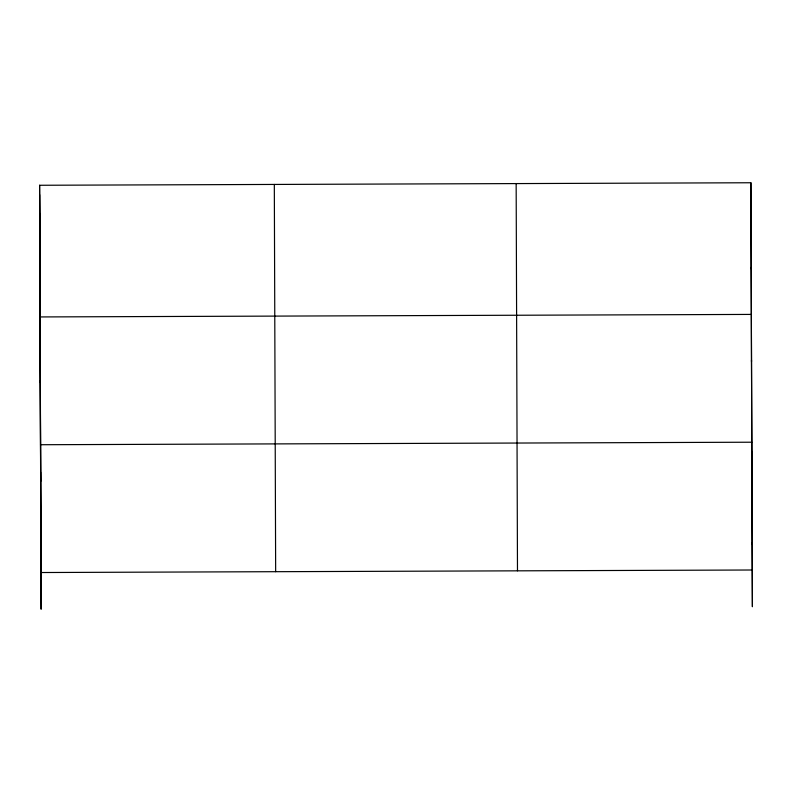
<?xml version="1.0" encoding="UTF-8"?>
<svg xmlns="http://www.w3.org/2000/svg" width="792" height="792" viewBox="0 0 792 792"><rect width="100%" height="100%" fill="white"/><g stroke="black" fill="none" stroke-linecap="round" stroke-linejoin="round"><path stroke-width="1.19" d="M41.035 591.881L39.6 185.269L750.875 182.754L751.192 268.785M40.055 316.939L751.331 314.414M40.491 444.728L751.766 442.213M40.937 572.527L752.212 570.002M751.163 267.389L751.509 361.726M751.489 360.053L751.964 478.942M751.796 451.341L752.143 544.292M752.113 542.619L752.4 606.731L750.875 182.754M39.6 185.269L39.788 221.998M39.63 194.674L39.976 290.11M39.956 288.724L40.293 382.496M40.273 380.833L40.689 481.457M40.59 472.111L40.927 565.062M40.897 563.389L41.125 609.246L39.748 213.434M516.156 183.576L517.483 570.834M274.319 184.437L275.656 571.695"/></g></svg>
